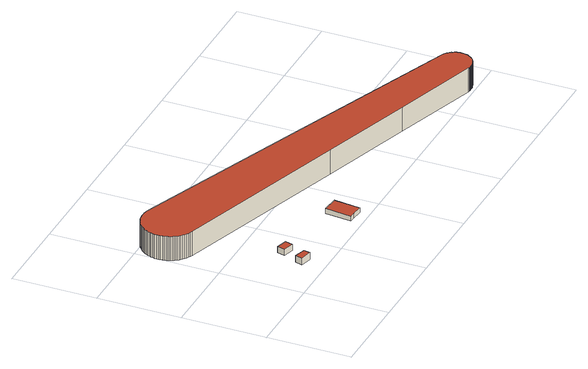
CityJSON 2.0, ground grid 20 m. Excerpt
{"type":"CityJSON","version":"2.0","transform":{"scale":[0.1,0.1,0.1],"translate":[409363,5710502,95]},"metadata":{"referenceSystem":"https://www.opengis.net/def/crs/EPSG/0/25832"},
"CityObjects":{
"building1":{"type":"Building","attributes":{"Gemeindeschluessel":"05978036","Geometrietyp2DReferenz":"3000","function":"31001_2500","roofType":"1000","measuredHeight":1.72},"geometry":[{"type":"MultiSurface","lod":"2","boundaries":[[[0,1,2,3]],[[1,4,5,2]],[[4,6,7,5]],[[6,0,3,7]],[[6,4,1,0]],[[3,2,5,7]]],"semantics":{"surfaces":[{"type":"WallSurface"},{"type":"RoofSurface"},{"type":"GroundSurface"}],"values":[0,0,0,0,1,2]}}]},
"building2":{"type":"Building","attributes":{"Gemeindeschluessel":"05978036","Geometrietyp2DReferenz":"3000","function":"31001_2500","roofType":"1000","measuredHeight":1.53},"geometry":[{"type":"MultiSurface","lod":"2","boundaries":[[[8,9,10,11]],[[9,12,13,10]],[[12,14,15,13]],[[14,8,11,15]],[[14,12,9,8]],[[11,10,13,15]]],"semantics":{"surfaces":[{"type":"WallSurface"},{"type":"RoofSurface"},{"type":"GroundSurface"}],"values":[0,0,0,0,1,2]}}]},
"building3":{"type":"Building","attributes":{"Gemeindeschluessel":"05978036","Geometrietyp2DReferenz":"3000","function":"31001_9998","roofType":"1000","measuredHeight":1.17},"geometry":[{"type":"MultiSurface","lod":"2","boundaries":[[[16,17,18,19]],[[17,20,21,18]],[[20,22,23,21]],[[22,24,25,23]],[[24,16,19,25]],[[24,22,20,17,16]],[[19,18,21,23,25]]],"semantics":{"surfaces":[{"type":"WallSurface"},{"type":"RoofSurface"},{"type":"GroundSurface"}],"values":[0,0,0,0,0,1,2]}}]},
"building4":{"type":"Building","attributes":{"Gemeindeschluessel":"05978036","Geometrietyp2DReferenz":"3000","function":"51009_1610","roofType":"1000","measuredHeight":5.94},"geometry":[{"type":"MultiSurface","lod":"2","boundaries":[[[26,27,28,29]],[[27,30,31,28]],[[30,32,33,31]],[[32,34,35,33]],[[34,36,37,35]],[[36,38,39,37]],[[38,40,41,39]],[[40,42,43,41]],[[42,44,45,43]],[[44,46,47,45]],[[46,48,49,47]],[[48,50,51,49]],[[50,52,53,51]],[[52,54,55,53]],[[54,56,57,55]],[[56,58,59,57]],[[58,60,61,59]],[[60,62,63,61]],[[62,64,65,63]],[[64,66,67,65]],[[66,68,69,67]],[[68,70,71,69]],[[70,72,73,71]],[[72,74,75,73]],[[74,76,77,75]],[[76,78,79,77]],[[78,80,81,79]],[[80,82,83,81]],[[82,84,85,83]],[[84,86,87,85]],[[86,88,89,87]],[[88,90,91,89]],[[90,92,93,91]],[[92,94,95,93]],[[94,96,97,95]],[[96,98,99,97]],[[98,100,101,99]],[[100,102,103,101]],[[102,104,105,103]],[[104,106,107,105]],[[106,108,109,107]],[[108,110,111,109]],[[110,112,113,111]],[[112,114,115,113]],[[114,116,117,115]],[[116,118,119,117]],[[118,120,121,119]],[[120,122,123,121]],[[122,124,125,123]],[[124,126,127,125]],[[126,128,129,127]],[[128,130,131,129]],[[130,132,133,131]],[[132,134,135,133]],[[134,136,137,135]],[[136,138,139,137]],[[138,140,141,139]],[[140,142,143,141]],[[142,144,145,143]],[[144,146,147,145]],[[146,148,149,147]],[[148,150,151,149]],[[150,152,153,151]],[[152,154,155,153]],[[154,156,157,155]],[[156,158,159,157]],[[158,160,161,159]],[[160,162,163,161]],[[162,164,165,163]],[[164,166,167,165]],[[166,168,169,167]],[[168,170,171,169]],[[170,172,173,171]],[[172,174,175,173]],[[174,176,177,175]],[[176,178,179,177]],[[178,180,181,179]],[[180,182,183,181]],[[182,184,185,183]],[[184,186,187,185]],[[186,188,189,187]],[[188,190,191,189]],[[190,192,193,191]],[[192,194,195,193]],[[194,196,197,195]],[[196,198,199,197]],[[198,200,201,199]],[[200,202,203,201]],[[202,204,205,203]],[[204,206,207,205]],[[206,208,209,207]],[[208,26,29,209]],[[208,206,204,202,200,198,196,194,192,190,188,186,184,182,180,178,176,174,172,170,168,166,164,162,160,158,156,154,152,150,148,146,144,142,140,138,136,134,132,130,128,126,124,122,120,118,116,114,112,110,108,106,104,102,100,98,96,94,92,90,88,86,84,82,80,78,76,74,72,70,68,66,64,62,60,58,56,54,52,50,48,46,44,42,40,38,36,34,32,30,27,26]],[[29,28,31,33,35,37,39,41,43,45,47,49,51,53,55,57,59,61,63,65,67,69,71,73,75,77,79,81,83,85,87,89,91,93,95,97,99,101,103,105,107,109,111,113,115,117,119,121,123,125,127,129,131,133,135,137,139,141,143,145,147,149,151,153,155,157,159,161,163,165,167,169,171,173,175,177,179,181,183,185,187,189,191,193,195,197,199,201,203,205,207,209]]],"semantics":{"surfaces":[{"type":"WallSurface"},{"type":"RoofSurface"},{"type":"GroundSurface"}],"values":[0,0,0,0,0,0,0,0,0,0,0,0,0,0,0,0,0,0,0,0,0,0,0,0,0,0,0,0,0,0,0,0,0,0,0,0,0,0,0,0,0,0,0,0,0,0,0,0,0,0,0,0,0,0,0,0,0,0,0,0,0,0,0,0,0,0,0,0,0,0,0,0,0,0,0,0,0,0,0,0,0,0,0,0,0,0,0,0,0,0,0,0,1,2]}}]}
},
"vertices":[
[131,58,28],[127,42,28],[127,42,11],[131,58,11],[99,49,28],[99,49,11],[104,66,28],[104,66,11],
[124,118,26],[151,110,26],[151,110,11],[124,118,11],[146,92,26],[146,92,11],[119,99,26],[119,99,11],
[313,28,19],[319,91,19],[319,91,7],[313,28,7],[359,87,19],[359,87,7],[353,24,19],[353,24,7],[326,27,19],[326,27,7],
[1,334,68],[0,338,68],[0,338,8],[1,334,8],[0,342,68],[0,342,8],[0,347,68],[0,347,8],[0,352,68],[0,352,8],[1,357,68],[1,357,8],[2,362,68],[2,362,8],[4,366,68],[4,366,8],[5,370,68],[5,370,8],[8,375,68],[8,375,8],[10,379,68],[10,379,8],[13,383,68],[13,383,8],[16,387,68],[16,387,8],[19,390,68],[19,390,8],[22,393,68],[22,393,8],[25,395,68],[25,395,8],[28,398,68],[28,398,8],[31,400,68],[31,400,8],[34,401,68],[34,401,8],[37,403,68],[37,403,8],[40,404,68],[40,404,8],[43,405,68],[43,405,8],[47,407,68],[47,407,8],[50,408,68],[50,408,8],[54,408,68],[54,408,8],[59,409,68],[59,409,8],[63,409,68],[63,409,8],[68,409,68],[68,409,8],[72,409,68],[72,409,8],[77,408,68],[77,408,8],[83,407,68],[83,407,8],[87,405,68],[87,405,8],[506,246,68],[506,246,8],[926,86,68],[926,86,8],[929,85,68],[929,85,8],[932,83,68],[932,83,8],[935,81,68],[935,81,8],[938,79,68],[938,79,8],[940,76,68],[940,76,8],[942,74,68],[942,74,8],[944,72,68],[944,72,8],[945,70,68],[945,70,8],[946,67,68],[946,67,8],[948,65,68],[948,65,8],[949,62,68],[949,62,8],[950,59,68],[950,59,8],[950,56,68],[950,56,8],[951,52,68],[951,52,8],[951,48,68],[951,48,8],[951,45,68],[951,45,8],[949,36,68],[949,36,8],[948,33,68],[948,33,8],[946,30,68],[946,30,8],[945,28,68],[945,28,8],[943,25,68],[943,25,8],[942,23,68],[942,23,8],[940,21,68],[940,21,8],[938,19,68],[938,19,8],[936,17,68],[936,17,8],[933,15,68],[933,15,8],[930,14,68],[930,14,8],[930,13,68],[930,13,8],[927,12,68],[927,12,8],[924,11,68],[924,11,8],[921,10,68],[921,10,8],[918,9,68],[918,9,8],[916,9,68],[916,9,8],[913,9,68],[913,9,8],[910,9,68],[910,9,8],[907,9,68],[907,9,8],[904,9,68],[904,9,8],[901,10,68],[901,10,8],[900,10,68],[900,10,8],[695,75,68],[695,75,8],[471,146,68],[471,146,8],[44,283,68],[44,283,8],[39,285,68],[39,285,8],[35,287,68],[35,287,8],[30,289,68],[30,289,8],[26,292,68],[26,292,8],[23,295,68],[23,295,8],[19,298,68],[19,298,8],[16,301,68],[16,301,8],[14,304,68],[14,304,8],[12,307,68],[12,307,8],[10,310,68],[10,310,8],[8,313,68],[8,313,8],[6,316,68],[6,316,8],[5,319,68],[5,319,8],[4,323,68],[4,323,8],[3,326,68],[3,326,8],[2,330,68],[2,330,8]
]}
